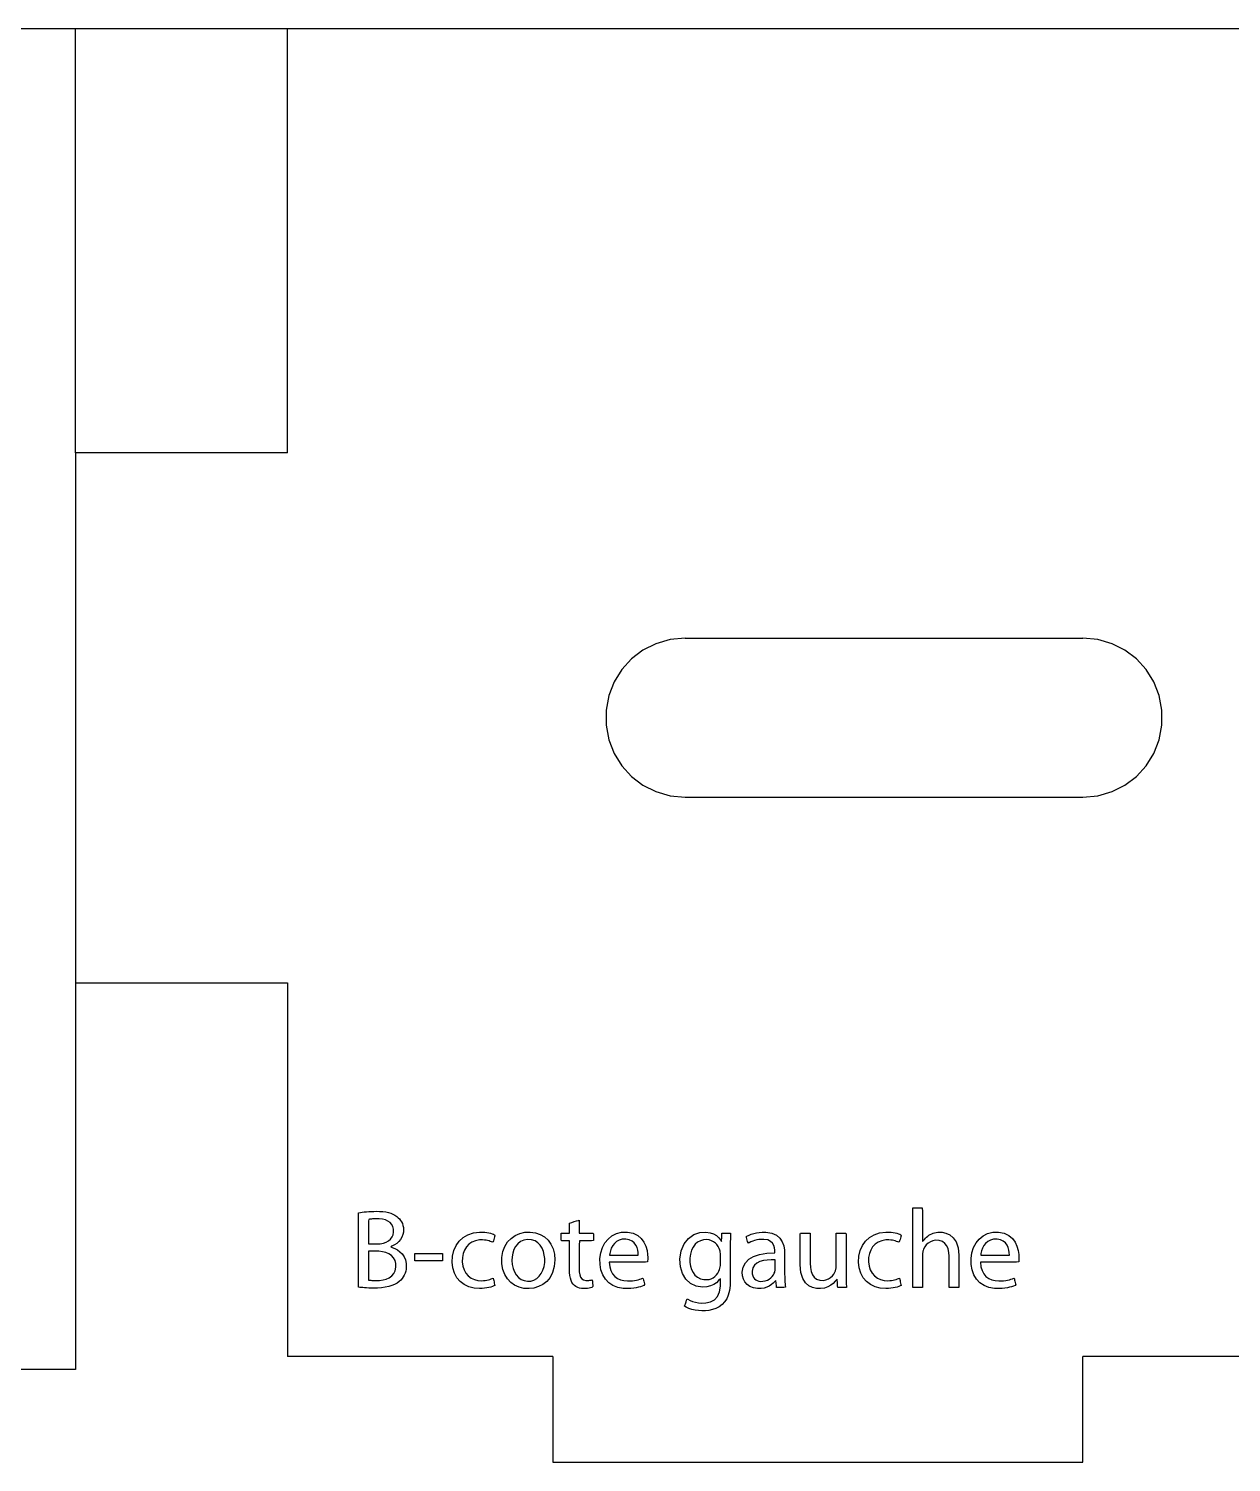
# Model space of a CAD drawing. Header units: metres. Extents: x -26 to 521, y 602 to 1019.
# Drawn here: x 160.2 to 205.6, y 601.6 to 655.7 of the extents above; entities that cross this region are included whole.
import ezdxf

# ---------------------------------------------------------------- set-up
doc = ezdxf.new("R2010")
doc.units = ezdxf.units.M

msp = doc.modelspace()

# ---------------------------------------------------------------- linework, layer by layer
at = {"layer": 'COMPONENT1'}
for p, q in [((161.981, 655.651), (121.981, 655.651)), ((161.981, 639.651), (161.981, 655.651)), ((169.981, 655.651), (161.981, 655.651)), ((169.981, 639.651), (169.981, 655.651)), ((209.981, 655.651), (169.981, 655.651)), ((169.981, 639.651), (161.981, 639.651)), ((161.981, 639.651), (161.981, 619.651)), ((183.877, 632.441), (183.389, 632.194)), ((184.411, 632.597), (183.877, 632.441)), ((184.981, 632.651), (184.411, 632.597)), ((184.981, 632.651), (199.981, 632.651)), ((200.551, 632.597), (199.981, 632.651)), ((201.085, 632.441), (200.551, 632.597)), ((201.573, 632.194), (201.085, 632.441)), ((183.389, 632.194), (182.958, 631.866)), ((202.005, 631.866), (201.573, 632.194)), ((182.592, 631.466), (182.303, 631.005)), ((182.958, 631.866), (182.592, 631.466)), ((202.37, 631.466), (202.005, 631.866)), ((202.659, 631.005), (202.37, 631.466)), ((182.303, 631.005), (182.101, 630.493)), ((202.861, 630.493), (202.659, 631.005)), ((182.101, 630.493), (181.995, 629.94)), ((202.967, 629.94), (202.861, 630.493)), ((181.995, 629.94), (181.995, 629.362)), ((202.967, 629.362), (202.967, 629.94)), ((181.995, 629.362), (182.101, 628.809)), ((202.861, 628.809), (202.967, 629.362)), ((182.101, 628.809), (182.303, 628.297)), ((202.659, 628.297), (202.861, 628.809)), ((182.303, 628.297), (182.592, 627.836)), ((202.37, 627.836), (202.659, 628.297)), ((182.592, 627.836), (182.958, 627.436)), ((202.005, 627.436), (202.37, 627.836)), ((182.958, 627.436), (183.389, 627.108)), ((183.389, 627.108), (183.877, 626.861)), ((201.085, 626.861), (201.573, 627.108)), ((201.573, 627.108), (202.005, 627.436)), ((183.877, 626.861), (184.411, 626.705)), ((184.411, 626.705), (184.981, 626.651)), ((184.981, 626.651), (199.981, 626.651)), ((199.981, 626.651), (200.551, 626.705)), ((200.551, 626.705), (201.085, 626.861)), ((161.981, 619.651), (169.981, 619.651)), ((161.981, 619.651), (161.981, 605.051)), ((169.981, 619.651), (169.981, 605.55)), ((179.981, 605.55), (169.981, 605.55)), ((179.981, 605.55), (179.981, 601.551)), ((209.981, 605.55), (199.981, 605.55)), ((199.981, 601.551), (199.981, 605.55)), ((161.981, 605.051), (121.981, 605.051)), ((179.981, 601.551), (199.981, 601.551))]:
    msp.add_line(p, q, dxfattribs=at)
at = {"layer": 'COMPONENT5'}
for p, q in [((172.661, 610.96), (172.725, 610.974)), ((172.661, 610.843), (172.661, 610.96)), ((172.661, 610.532), (172.661, 610.843)), ((172.725, 610.974), (172.797, 610.986)), ((172.797, 610.986), (172.875, 610.997)), ((172.875, 610.997), (172.959, 611.006)), ((172.959, 611.006), (173.047, 611.013)), ((173.047, 611.013), (173.138, 611.019)), ((173.138, 611.019), (173.231, 611.022)), ((173.231, 611.022), (173.325, 611.024)), ((173.325, 611.024), (173.452, 611.021)), ((173.452, 611.021), (173.572, 611.013)), ((173.572, 611.013), (173.682, 610.999)), ((173.682, 610.999), (173.782, 610.978)), ((173.782, 610.978), (173.873, 610.95)), ((173.873, 610.95), (173.956, 610.916)), ((173.956, 610.916), (174.031, 610.875)), ((174.031, 610.875), (174.1, 610.827)), ((174.1, 610.827), (174.155, 610.782)), ((193.565, 611.155), (193.646, 611.155)), ((193.565, 610.972), (193.565, 611.155)), ((193.565, 610.506), (193.565, 610.972)), ((193.646, 611.155), (193.724, 611.155)), ((193.724, 611.155), (193.807, 611.155)), ((193.807, 611.155), (193.88, 611.155)), ((193.88, 611.155), (193.927, 611.155)), ((193.927, 611.155), (193.938, 611.022)), ((193.938, 611.022), (193.938, 610.794)), ((193.938, 610.794), (193.938, 610.514)), ((172.661, 610.092), (172.661, 610.532)), ((173.048, 610.719), (173.03, 610.662)), ((173.03, 610.662), (173.03, 610.551)), ((173.03, 610.551), (173.03, 610.403)), ((173.03, 610.403), (173.03, 610.237)), ((173.074, 610.723), (173.048, 610.719)), ((173.105, 610.728), (173.074, 610.723)), ((173.14, 610.731), (173.105, 610.728)), ((173.18, 610.735), (173.14, 610.731)), ((173.224, 610.738), (173.18, 610.735)), ((173.275, 610.739), (173.224, 610.738)), ((173.331, 610.74), (173.275, 610.739)), ((173.435, 610.738), (173.331, 610.74)), ((173.558, 610.725), (173.435, 610.738)), ((173.669, 610.698), (173.558, 610.725)), ((173.764, 610.657), (173.669, 610.698)), ((173.844, 610.602), (173.764, 610.657)), ((173.906, 610.532), (173.844, 610.602)), ((173.95, 610.446), (173.906, 610.532)), ((173.973, 610.344), (173.95, 610.446)), ((173.976, 610.235), (173.973, 610.344)), ((174.155, 610.782), (174.203, 610.734)), ((174.203, 610.734), (174.245, 610.681)), ((174.245, 610.681), (174.281, 610.623)), ((174.281, 610.623), (174.31, 610.559)), ((174.31, 610.559), (174.332, 610.491)), ((174.332, 610.491), (174.347, 610.417)), ((174.347, 610.417), (174.354, 610.338)), ((174.354, 610.338), (174.35, 610.241)), ((180.618, 610.199), (180.62, 610.281)), ((180.62, 610.579), (180.708, 610.606)), ((180.62, 610.544), (180.62, 610.579)), ((180.62, 610.467), (180.62, 610.544)), ((180.62, 610.372), (180.62, 610.467)), ((180.62, 610.281), (180.62, 610.372)), ((180.708, 610.606), (180.796, 610.633)), ((180.796, 610.633), (180.886, 610.66)), ((180.886, 610.66), (180.956, 610.681)), ((180.956, 610.681), (180.984, 610.69)), ((180.984, 610.69), (180.984, 610.652)), ((180.984, 610.652), (180.984, 610.558)), ((180.984, 610.558), (180.984, 610.437)), ((180.984, 610.437), (180.984, 610.317)), ((180.984, 610.317), (180.984, 610.229)), ((193.565, 609.878), (193.565, 610.506)), ((193.938, 610.514), (193.938, 610.234)), ((172.661, 609.586), (172.661, 610.092)), ((173.03, 610.237), (173.03, 610.073)), ((173.03, 610.073), (173.03, 609.93)), ((173.03, 609.93), (173.03, 609.83)), ((173.03, 609.83), (173.03, 609.792)), ((173.03, 609.792), (173.08, 609.792)), ((173.08, 609.792), (173.131, 609.792)), ((173.131, 609.792), (173.191, 609.792)), ((173.191, 609.792), (173.251, 609.792)), ((173.251, 609.792), (173.305, 609.792)), ((173.305, 609.792), (173.344, 609.792)), ((173.344, 609.792), (173.472, 609.798)), ((173.472, 609.798), (173.594, 609.821)), ((173.594, 609.821), (173.701, 609.859)), ((173.701, 609.859), (173.791, 609.912)), ((173.791, 609.912), (173.865, 609.978)), ((173.865, 609.978), (173.92, 610.054)), ((174.015, 609.753), (173.915, 609.704)), ((173.92, 610.054), (173.958, 610.141)), ((173.958, 610.141), (173.976, 610.235)), ((174.104, 609.814), (174.015, 609.753)), ((174.181, 609.884), (174.104, 609.814)), ((174.245, 609.963), (174.181, 609.884)), ((174.295, 610.05), (174.245, 609.963)), ((174.33, 610.143), (174.295, 610.05)), ((174.35, 610.241), (174.33, 610.143)), ((176.254, 609.542), (176.339, 609.731)), ((176.339, 609.731), (176.457, 609.895)), ((176.457, 609.895), (176.606, 610.031)), ((176.606, 610.031), (176.784, 610.136)), ((176.817, 609.78), (176.724, 609.679)), ((176.784, 610.136), (176.989, 610.207)), ((176.932, 609.86), (176.817, 609.78)), ((177.068, 609.915), (176.932, 609.86)), ((176.989, 610.207), (177.219, 610.239)), ((177.224, 609.942), (177.068, 609.915)), ((177.219, 610.239), (177.348, 610.24)), ((177.336, 609.944), (177.224, 609.942)), ((177.405, 609.939), (177.336, 609.944)), ((177.348, 610.24), (177.427, 610.234)), ((177.468, 609.931), (177.405, 609.939)), ((177.427, 610.234), (177.501, 610.225)), ((177.526, 609.92), (177.468, 609.931)), ((177.501, 610.225), (177.571, 610.212)), ((177.579, 609.906), (177.526, 609.92)), ((177.571, 610.212), (177.636, 610.196)), ((177.626, 609.89), (177.579, 609.906)), ((177.669, 609.874), (177.626, 609.89)), ((177.636, 610.196), (177.695, 610.179)), ((177.707, 609.856), (177.669, 609.874)), ((177.695, 610.179), (177.748, 610.159)), ((177.731, 609.873), (177.707, 609.856)), ((177.743, 609.912), (177.731, 609.873)), ((177.757, 609.961), (177.743, 609.912)), ((177.748, 610.159), (177.792, 610.139)), ((177.773, 610.013), (177.757, 609.961)), ((177.788, 610.062), (177.773, 610.013)), ((177.8, 610.102), (177.788, 610.062)), ((177.792, 610.139), (177.8, 610.102)), ((178.178, 609.697), (178.281, 609.865)), ((178.281, 609.865), (178.412, 610.003)), ((178.412, 610.003), (178.565, 610.112)), ((178.565, 610.112), (178.739, 610.188)), ((178.666, 609.799), (178.584, 609.697)), ((178.767, 609.88), (178.666, 609.799)), ((178.739, 610.188), (178.928, 610.231)), ((178.889, 609.935), (178.767, 609.88)), ((179.031, 609.961), (178.889, 609.935)), ((178.928, 610.231), (179.131, 610.24)), ((179.184, 609.951), (179.031, 609.961)), ((179.131, 610.24), (179.332, 610.212)), ((179.315, 609.908), (179.184, 609.951)), ((179.425, 609.836), (179.315, 609.908)), ((179.332, 610.212), (179.513, 610.15)), ((179.514, 609.741), (179.425, 609.836)), ((179.513, 610.15), (179.672, 610.056)), ((179.583, 609.629), (179.514, 609.741)), ((179.672, 610.056), (179.808, 609.933)), ((179.808, 609.933), (179.917, 609.782)), ((179.917, 609.782), (179.997, 609.606)), ((180.303, 610.196), (180.363, 610.199)), ((180.303, 610.161), (180.303, 610.196)), ((180.303, 610.099), (180.303, 610.161)), ((180.303, 610.028), (180.303, 610.099)), ((180.303, 609.963), (180.303, 610.028)), ((180.308, 609.915), (180.303, 609.963)), ((180.352, 609.915), (180.308, 609.915)), ((180.423, 609.915), (180.352, 609.915)), ((180.363, 610.199), (180.437, 610.199)), ((180.504, 609.915), (180.423, 609.915)), ((180.437, 610.199), (180.517, 610.199)), ((180.574, 609.915), (180.504, 609.915)), ((180.517, 610.199), (180.584, 610.199)), ((180.615, 609.915), (180.574, 609.915)), ((180.584, 610.199), (180.618, 610.199)), ((180.62, 609.884), (180.615, 609.915)), ((180.62, 609.715), (180.62, 609.884)), ((180.62, 609.457), (180.62, 609.715)), ((180.984, 610.229), (180.984, 610.199)), ((180.984, 610.199), (181.034, 610.199)), ((180.996, 609.915), (180.984, 609.743)), ((180.984, 609.743), (180.984, 609.495)), ((181.073, 609.915), (180.996, 609.915)), ((181.034, 610.199), (181.141, 610.199)), ((181.195, 609.915), (181.073, 609.915)), ((181.141, 610.199), (181.274, 610.199)), ((181.329, 609.915), (181.195, 609.915)), ((181.274, 610.199), (181.402, 610.199)), ((181.445, 609.915), (181.329, 609.915)), ((181.402, 610.199), (181.492, 610.199)), ((181.517, 609.925), (181.445, 609.915)), ((181.492, 610.199), (181.517, 610.167)), ((181.517, 610.167), (181.517, 610.107)), ((181.517, 610.107), (181.517, 610.036)), ((181.517, 610.036), (181.517, 609.97)), ((181.517, 609.97), (181.517, 609.925)), ((181.859, 609.653), (181.95, 609.828)), ((181.95, 609.828), (182.069, 609.977)), ((182.069, 609.977), (182.215, 610.097)), ((182.245, 609.727), (182.194, 609.633)), ((182.215, 610.097), (182.386, 610.183)), ((182.311, 609.812), (182.245, 609.727)), ((182.393, 609.883), (182.311, 609.812)), ((182.386, 610.183), (182.581, 610.231)), ((182.491, 609.937), (182.393, 609.883)), ((182.607, 609.968), (182.491, 609.937)), ((182.581, 610.231), (182.804, 610.238)), ((182.743, 609.973), (182.607, 609.968)), ((182.871, 609.948), (182.743, 609.973)), ((182.804, 610.238), (183.016, 610.197)), ((182.976, 609.899), (182.871, 609.948)), ((183.058, 609.83), (182.976, 609.899)), ((183.016, 610.197), (183.188, 610.115)), ((183.12, 609.747), (183.058, 609.83)), ((183.164, 609.654), (183.12, 609.747)), ((183.188, 610.115), (183.322, 610)), ((183.322, 610), (183.424, 609.862)), ((183.424, 609.862), (183.496, 609.709)), ((183.496, 609.709), (183.541, 609.55)), ((184.832, 609.537), (184.945, 609.799)), ((184.945, 609.799), (185.109, 610.002)), ((185.109, 610.002), (185.311, 610.145)), ((185.359, 609.778), (185.281, 609.676)), ((185.311, 610.145), (185.539, 610.224)), ((185.451, 609.858), (185.359, 609.778)), ((185.557, 609.915), (185.451, 609.858)), ((185.539, 610.224), (185.76, 610.24)), ((185.676, 609.947), (185.557, 609.915)), ((185.796, 609.953), (185.676, 609.947)), ((185.76, 610.24), (185.919, 610.217)), ((185.89, 609.941), (185.796, 609.953)), ((185.975, 609.915), (185.89, 609.941)), ((185.919, 610.217), (186.052, 610.17)), ((186.052, 609.876), (185.975, 609.915)), ((186.052, 610.17), (186.162, 610.104)), ((186.119, 609.826), (186.052, 609.876)), ((186.176, 609.766), (186.119, 609.826)), ((186.162, 610.104), (186.249, 610.026)), ((186.224, 609.698), (186.176, 609.766)), ((186.249, 610.026), (186.316, 609.941)), ((186.316, 609.941), (186.347, 609.89)), ((186.347, 609.89), (186.357, 609.942)), ((186.357, 609.942), (186.36, 610.012)), ((186.36, 610.012), (186.363, 610.09)), ((186.363, 610.09), (186.366, 610.157)), ((186.366, 610.157), (186.368, 610.196)), ((186.368, 610.196), (186.431, 610.199)), ((186.431, 610.199), (186.508, 610.199)), ((186.508, 610.199), (186.591, 610.199)), ((186.591, 610.199), (186.66, 610.199)), ((186.66, 610.199), (186.696, 610.199)), ((186.683, 609.878), (186.681, 609.772)), ((186.681, 609.772), (186.681, 609.655)), ((186.685, 609.974), (186.683, 609.878)), ((186.689, 610.061), (186.685, 609.974)), ((186.693, 610.141), (186.689, 610.061)), ((186.696, 610.199), (186.693, 610.141)), ((187.28, 610.059), (187.31, 610.082)), ((187.289, 610.032), (187.28, 610.059)), ((187.304, 609.989), (187.289, 610.032)), ((187.321, 609.938), (187.304, 609.989)), ((187.31, 610.082), (187.389, 610.122)), ((187.338, 609.887), (187.321, 609.938)), ((187.353, 609.845), (187.338, 609.887)), ((187.362, 609.818), (187.353, 609.845)), ((187.39, 609.831), (187.362, 609.818)), ((187.389, 610.122), (187.476, 610.158)), ((187.456, 609.867), (187.39, 609.831)), ((187.527, 609.898), (187.456, 609.867)), ((187.476, 610.158), (187.57, 610.188)), ((187.602, 609.923), (187.527, 609.898)), ((187.57, 610.188), (187.669, 610.212)), ((187.68, 609.943), (187.602, 609.923)), ((187.669, 610.212), (187.772, 610.229)), ((187.761, 609.957), (187.68, 609.943)), ((187.842, 609.964), (187.761, 609.957)), ((187.772, 610.229), (187.879, 610.239)), ((187.949, 609.965), (187.842, 609.964)), ((187.879, 610.239), (188.029, 610.239)), ((188.093, 609.941), (187.949, 609.965)), ((188.029, 610.239), (188.25, 610.202)), ((188.199, 609.889), (188.093, 609.941)), ((188.274, 609.818), (188.199, 609.889)), ((188.25, 610.202), (188.422, 610.124)), ((188.323, 609.734), (188.274, 609.818)), ((188.351, 609.646), (188.323, 609.734)), ((188.422, 610.124), (188.55, 610.013)), ((188.55, 610.013), (188.641, 609.876)), ((188.641, 609.876), (188.698, 609.721)), ((188.698, 609.721), (188.727, 609.554)), ((189.324, 610.165), (189.326, 610.199)), ((189.324, 610.012), (189.324, 610.165)), ((189.324, 609.777), (189.324, 610.012)), ((189.324, 609.511), (189.324, 609.777)), ((189.326, 610.199), (189.362, 610.199)), ((189.362, 610.199), (189.428, 610.199)), ((189.428, 610.199), (189.51, 610.199)), ((189.51, 610.199), (189.591, 610.199)), ((189.591, 610.199), (189.657, 610.199)), ((189.657, 610.199), (189.693, 610.199)), ((189.693, 610.199), (189.696, 610.167)), ((189.696, 610.167), (189.696, 610.022)), ((189.696, 610.022), (189.696, 609.801)), ((189.696, 609.801), (189.696, 609.549)), ((190.677, 610.164), (190.68, 610.199)), ((190.677, 610.003), (190.677, 610.164)), ((190.677, 609.758), (190.677, 610.003)), ((190.677, 609.479), (190.677, 609.758)), ((190.68, 610.199), (190.716, 610.199)), ((190.716, 610.199), (190.782, 610.199)), ((190.782, 610.199), (190.864, 610.199)), ((190.864, 610.199), (190.945, 610.199)), ((190.945, 610.199), (191.011, 610.199)), ((191.011, 610.199), (191.047, 610.199)), ((191.047, 610.199), (191.05, 610.157)), ((191.05, 610.157), (191.05, 609.967)), ((191.05, 609.967), (191.05, 609.676)), ((191.582, 609.542), (191.667, 609.731)), ((191.667, 609.731), (191.786, 609.895)), ((191.786, 609.895), (191.935, 610.031)), ((191.935, 610.031), (192.113, 610.136)), ((192.146, 609.78), (192.053, 609.679)), ((192.113, 610.136), (192.318, 610.207)), ((192.261, 609.86), (192.146, 609.78)), ((192.397, 609.915), (192.261, 609.86)), ((192.318, 610.207), (192.548, 610.239)), ((192.553, 609.942), (192.397, 609.915)), ((192.548, 610.239), (192.677, 610.24)), ((192.665, 609.944), (192.553, 609.942)), ((192.734, 609.939), (192.665, 609.944)), ((192.677, 610.24), (192.755, 610.234)), ((192.797, 609.931), (192.734, 609.939)), ((192.755, 610.234), (192.83, 610.225)), ((192.855, 609.92), (192.797, 609.931)), ((192.83, 610.225), (192.9, 610.212)), ((192.908, 609.906), (192.855, 609.92)), ((192.9, 610.212), (192.965, 610.196)), ((192.955, 609.89), (192.908, 609.906)), ((192.998, 609.874), (192.955, 609.89)), ((192.965, 610.196), (193.024, 610.179)), ((193.035, 609.856), (192.998, 609.874)), ((193.024, 610.179), (193.076, 610.159)), ((193.06, 609.873), (193.035, 609.856)), ((193.072, 609.912), (193.06, 609.873)), ((193.086, 609.961), (193.072, 609.912)), ((193.076, 610.159), (193.121, 610.139)), ((193.102, 610.013), (193.086, 609.961)), ((193.116, 610.062), (193.102, 610.013)), ((193.128, 610.102), (193.116, 610.062)), ((193.121, 610.139), (193.128, 610.102)), ((193.565, 609.208), (193.565, 609.878)), ((193.938, 610.234), (193.938, 610.006)), ((193.938, 610.006), (193.938, 609.882)), ((193.938, 609.882), (193.975, 609.92)), ((193.975, 609.92), (194.008, 609.965)), ((194.008, 609.965), (194.046, 610.008)), ((194.078, 609.756), (194.019, 609.679)), ((194.046, 610.008), (194.087, 610.049)), ((194.149, 609.823), (194.078, 609.756)), ((194.087, 610.049), (194.131, 610.086)), ((194.131, 610.086), (194.179, 610.12)), ((194.232, 609.876), (194.149, 609.823)), ((194.179, 610.12), (194.229, 610.149)), ((194.229, 610.149), (194.281, 610.175)), ((194.325, 609.913), (194.232, 609.876)), ((194.281, 610.175), (194.335, 610.196)), ((194.426, 609.931), (194.325, 609.913)), ((194.335, 610.196), (194.392, 610.214)), ((194.392, 610.214), (194.451, 610.228)), ((194.561, 609.924), (194.426, 609.931)), ((194.451, 610.228), (194.511, 610.237)), ((194.511, 610.237), (194.573, 610.241)), ((194.684, 609.884), (194.561, 609.924)), ((194.573, 610.241), (194.68, 610.236)), ((194.68, 610.236), (194.821, 610.204)), ((194.781, 609.814), (194.684, 609.884)), ((194.852, 609.719), (194.781, 609.814)), ((194.821, 610.204), (194.964, 610.136)), ((194.9, 609.604), (194.852, 609.719)), ((194.964, 610.136), (195.096, 610.027)), ((195.096, 610.027), (195.206, 609.867)), ((195.206, 609.867), (195.281, 609.651)), ((195.862, 609.653), (195.953, 609.828)), ((195.953, 609.828), (196.073, 609.977)), ((196.073, 609.977), (196.219, 610.097)), ((196.249, 609.727), (196.198, 609.633)), ((196.219, 610.097), (196.39, 610.183)), ((196.315, 609.812), (196.249, 609.727)), ((196.397, 609.883), (196.315, 609.812)), ((196.39, 610.183), (196.585, 610.231)), ((196.495, 609.937), (196.397, 609.883)), ((196.61, 609.968), (196.495, 609.937)), ((196.585, 610.231), (196.807, 610.238)), ((196.746, 609.973), (196.61, 609.968)), ((196.875, 609.948), (196.746, 609.973)), ((196.807, 610.238), (197.02, 610.197)), ((196.979, 609.899), (196.875, 609.948)), ((197.061, 609.83), (196.979, 609.899)), ((197.02, 610.197), (197.191, 610.115)), ((197.123, 609.747), (197.061, 609.83)), ((197.167, 609.654), (197.123, 609.747)), ((197.191, 610.115), (197.326, 610)), ((197.326, 610), (197.427, 609.862)), ((197.427, 609.862), (197.499, 609.709)), ((197.499, 609.709), (197.545, 609.55)), ((172.661, 609.076), (172.661, 609.586)), ((173.038, 609.517), (173.03, 609.454)), ((173.03, 609.454), (173.03, 609.325)), ((173.03, 609.325), (173.03, 609.15)), ((173.067, 609.517), (173.038, 609.517)), ((173.112, 609.517), (173.067, 609.517)), ((173.165, 609.517), (173.112, 609.517)), ((173.22, 609.517), (173.165, 609.517)), ((173.271, 609.517), (173.22, 609.517)), ((173.332, 609.517), (173.271, 609.517)), ((173.421, 609.515), (173.332, 609.517)), ((173.56, 609.498), (173.421, 609.515)), ((173.688, 609.466), (173.56, 609.498)), ((173.802, 609.418), (173.688, 609.466)), ((173.9, 609.352), (173.802, 609.418)), ((173.915, 609.704), (173.872, 609.687)), ((173.872, 609.687), (173.922, 609.66)), ((173.978, 609.269), (173.9, 609.352)), ((173.922, 609.66), (174.024, 609.622)), ((174.034, 609.168), (173.978, 609.269)), ((174.024, 609.622), (174.125, 609.568)), ((174.065, 609.049), (174.034, 609.168)), ((174.125, 609.568), (174.219, 609.499)), ((174.219, 609.499), (174.304, 609.413)), ((174.304, 609.413), (174.374, 609.311)), ((174.374, 609.311), (174.425, 609.191)), ((174.425, 609.191), (174.455, 609.054)), ((174.782, 609.158), (174.782, 609.429)), ((174.782, 609.429), (175.828, 609.429)), ((175.828, 609.429), (175.828, 609.158)), ((176.193, 609.104), (176.204, 609.331)), ((176.204, 609.331), (176.254, 609.542)), ((176.574, 609.279), (176.57, 609.119)), ((176.602, 609.425), (176.574, 609.279)), ((176.652, 609.56), (176.602, 609.425)), ((176.724, 609.679), (176.652, 609.56)), ((178.068, 609.279), (178.106, 609.501)), ((178.068, 609.043), (178.068, 609.279)), ((178.106, 609.501), (178.178, 609.697)), ((178.452, 609.311), (178.444, 609.171)), ((178.444, 609.171), (178.455, 609.013)), ((178.478, 609.448), (178.452, 609.311)), ((178.522, 609.579), (178.478, 609.448)), ((178.584, 609.697), (178.522, 609.579)), ((179.633, 609.504), (179.583, 609.629)), ((179.666, 609.374), (179.633, 609.504)), ((179.682, 609.243), (179.666, 609.374)), ((179.681, 609.097), (179.682, 609.243)), ((179.997, 609.606), (180.047, 609.409)), ((180.064, 609.192), (180.042, 608.935)), ((180.047, 609.409), (180.064, 609.192)), ((180.62, 609.175), (180.62, 609.457)), ((180.62, 608.937), (180.62, 609.175)), ((180.984, 609.495), (180.984, 609.216)), ((180.984, 609.216), (180.984, 608.972)), ((181.766, 609.241), (181.797, 609.456)), ((181.768, 609.017), (181.766, 609.241)), ((181.797, 609.456), (181.859, 609.653)), ((182.132, 609.437), (182.128, 609.374)), ((182.128, 609.374), (182.197, 609.374)), ((182.157, 609.535), (182.132, 609.437)), ((182.194, 609.633), (182.157, 609.535)), ((182.197, 609.374), (182.331, 609.374)), ((182.331, 609.374), (182.505, 609.374)), ((182.505, 609.374), (182.699, 609.374)), ((182.699, 609.374), (182.889, 609.374)), ((182.889, 609.374), (183.052, 609.374)), ((183.052, 609.374), (183.167, 609.374)), ((183.192, 609.558), (183.164, 609.654)), ((183.167, 609.374), (183.21, 609.374)), ((183.207, 609.463), (183.192, 609.558)), ((183.21, 609.374), (183.207, 609.463)), ((183.541, 609.55), (183.565, 609.394)), ((183.568, 609.199), (183.564, 609.158)), ((183.565, 609.394), (183.57, 609.274)), ((183.569, 609.248), (183.568, 609.199)), ((183.57, 609.274), (183.569, 609.248)), ((184.782, 609.219), (184.832, 609.537)), ((184.802, 608.928), (184.782, 609.219)), ((185.18, 609.412), (185.16, 609.253)), ((185.16, 609.253), (185.161, 609.096)), ((185.221, 609.554), (185.18, 609.412)), ((185.281, 609.676), (185.221, 609.554)), ((186.263, 609.624), (186.224, 609.698)), ((186.288, 609.553), (186.263, 609.624)), ((186.298, 609.517), (186.288, 609.553)), ((186.305, 609.478), (186.298, 609.517)), ((186.308, 609.436), (186.305, 609.478)), ((186.309, 609.391), (186.308, 609.436)), ((186.309, 609.335), (186.309, 609.391)), ((186.309, 609.278), (186.309, 609.335)), ((186.309, 609.212), (186.309, 609.278)), ((186.309, 609.145), (186.309, 609.212)), ((186.681, 609.655), (186.681, 609.568)), ((186.681, 609.568), (186.681, 609.353)), ((186.681, 609.353), (186.681, 609.064)), ((187.251, 609.076), (187.383, 609.211)), ((187.383, 609.211), (187.562, 609.318)), ((187.562, 609.318), (187.786, 609.394)), ((187.786, 609.394), (188.055, 609.44)), ((188.075, 609.184), (187.932, 609.161)), ((188.055, 609.44), (188.366, 609.454)), ((188.224, 609.195), (188.075, 609.184)), ((188.375, 609.196), (188.224, 609.195)), ((188.364, 609.561), (188.351, 609.646)), ((188.366, 609.487), (188.364, 609.561)), ((188.366, 609.454), (188.366, 609.487)), ((188.375, 609.143), (188.375, 609.196)), ((188.727, 609.554), (188.734, 609.407)), ((188.734, 609.407), (188.734, 609.355)), ((188.734, 609.355), (188.734, 609.242)), ((188.734, 609.242), (188.734, 609.093)), ((189.324, 609.26), (189.324, 609.511)), ((189.324, 609.074), (189.324, 609.26)), ((189.696, 609.549), (189.696, 609.313)), ((189.696, 609.313), (189.696, 609.138)), ((190.677, 609.217), (190.677, 609.479)), ((190.677, 609.022), (190.677, 609.217)), ((191.05, 609.676), (191.05, 609.345)), ((191.05, 609.345), (191.05, 609.035)), ((191.521, 609.104), (191.533, 609.331)), ((191.533, 609.331), (191.582, 609.542)), ((191.903, 609.279), (191.898, 609.119)), ((191.93, 609.425), (191.903, 609.279)), ((191.98, 609.56), (191.93, 609.425)), ((192.053, 609.679), (191.98, 609.56)), ((193.565, 608.621), (193.565, 609.208)), ((193.939, 609.444), (193.938, 609.416)), ((193.938, 609.416), (193.938, 609.387)), ((193.938, 609.387), (193.938, 609.312)), ((193.938, 609.312), (193.938, 609.12)), ((193.941, 609.471), (193.939, 609.444)), ((193.945, 609.497), (193.941, 609.471)), ((193.95, 609.523), (193.945, 609.497)), ((193.957, 609.548), (193.95, 609.523)), ((193.975, 609.594), (193.957, 609.548)), ((194.019, 609.679), (193.975, 609.594)), ((194.927, 609.471), (194.9, 609.604)), ((194.936, 609.327), (194.927, 609.471)), ((194.936, 609.256), (194.936, 609.327)), ((194.936, 609.073), (194.936, 609.256)), ((195.281, 609.651), (195.309, 609.369)), ((195.309, 609.369), (195.309, 609.295)), ((195.309, 609.295), (195.309, 609.106)), ((195.77, 609.241), (195.8, 609.456)), ((195.772, 609.017), (195.77, 609.241)), ((195.8, 609.456), (195.862, 609.653)), ((196.136, 609.437), (196.131, 609.374)), ((196.131, 609.374), (196.201, 609.374)), ((196.16, 609.535), (196.136, 609.437)), ((196.198, 609.633), (196.16, 609.535)), ((196.201, 609.374), (196.334, 609.374)), ((196.334, 609.374), (196.509, 609.374)), ((196.509, 609.374), (196.703, 609.374)), ((196.703, 609.374), (196.892, 609.374)), ((196.892, 609.374), (197.056, 609.374)), ((197.056, 609.374), (197.17, 609.374)), ((197.195, 609.558), (197.167, 609.654)), ((197.17, 609.374), (197.214, 609.374)), ((197.21, 609.463), (197.195, 609.558)), ((197.214, 609.374), (197.21, 609.463)), ((197.545, 609.55), (197.568, 609.394)), ((197.568, 609.394), (197.573, 609.274)), ((197.571, 609.199), (197.568, 609.158)), ((197.573, 609.248), (197.571, 609.199)), ((197.573, 609.274), (197.573, 609.248)), ((172.661, 608.627), (172.661, 609.076)), ((172.661, 608.3), (172.661, 608.627)), ((173.03, 609.15), (173.03, 608.954)), ((173.03, 608.954), (173.03, 608.76)), ((173.03, 608.76), (173.03, 608.593)), ((173.912, 608.584), (173.988, 608.671)), ((173.988, 608.671), (174.041, 608.779)), ((174.041, 608.779), (174.068, 608.909)), ((174.068, 608.909), (174.065, 609.049)), ((174.412, 608.683), (174.381, 608.612)), ((174.435, 608.76), (174.412, 608.683)), ((174.451, 608.841), (174.435, 608.76)), ((174.459, 608.928), (174.451, 608.841)), ((174.455, 609.054), (174.459, 608.928)), ((175.828, 609.158), (174.782, 609.158)), ((176.218, 608.886), (176.193, 609.104)), ((176.277, 608.689), (176.218, 608.886)), ((176.369, 608.517), (176.277, 608.689)), ((176.57, 609.119), (176.591, 608.957)), ((176.591, 608.957), (176.637, 608.814)), ((176.637, 608.814), (176.706, 608.69)), ((176.706, 608.69), (176.796, 608.586)), ((178.104, 608.83), (178.068, 609.043)), ((178.173, 608.641), (178.104, 608.83)), ((178.272, 608.477), (178.173, 608.641)), ((178.455, 609.013), (178.487, 608.867)), ((178.487, 608.867), (178.538, 608.736)), ((178.538, 608.736), (178.607, 608.622)), ((179.475, 608.571), (179.553, 608.677)), ((179.553, 608.677), (179.615, 608.801)), ((179.615, 608.801), (179.658, 608.941)), ((179.658, 608.941), (179.681, 609.097)), ((179.979, 608.715), (179.882, 608.53)), ((180.042, 608.935), (179.979, 608.715)), ((180.62, 608.806), (180.62, 608.937)), ((180.622, 608.714), (180.62, 608.806)), ((180.631, 608.604), (180.622, 608.714)), ((180.984, 608.972), (180.984, 608.827)), ((180.984, 608.827), (180.986, 608.738)), ((180.986, 608.738), (181.001, 608.63)), ((181.001, 608.63), (181.031, 608.543)), ((181.804, 608.809), (181.768, 609.017)), ((181.871, 608.623), (181.804, 608.809)), ((182.118, 609.107), (182.135, 608.934)), ((182.179, 609.107), (182.118, 609.107)), ((182.135, 608.934), (182.177, 608.788)), ((182.177, 608.788), (182.242, 608.666)), ((182.338, 609.107), (182.179, 609.107)), ((182.242, 608.666), (182.326, 608.568)), ((182.563, 609.107), (182.338, 609.107)), ((182.823, 609.107), (182.563, 609.107)), ((183.084, 609.107), (182.823, 609.107)), ((183.315, 609.107), (183.084, 609.107)), ((183.483, 609.107), (183.315, 609.107)), ((183.56, 609.122), (183.483, 609.107)), ((183.564, 609.158), (183.56, 609.122)), ((184.88, 608.678), (184.802, 608.928)), ((185.008, 608.468), (184.88, 608.678)), ((185.161, 609.096), (185.181, 608.956)), ((185.181, 608.956), (185.219, 608.827)), ((185.219, 608.827), (185.276, 608.712)), ((185.276, 608.712), (185.351, 608.613)), ((186.163, 608.62), (186.214, 608.687)), ((186.214, 608.687), (186.256, 608.763)), ((186.256, 608.763), (186.281, 608.83)), ((186.281, 608.83), (186.294, 608.879)), ((186.294, 608.879), (186.302, 608.928)), ((186.302, 608.928), (186.307, 608.978)), ((186.307, 608.978), (186.309, 609.023)), ((186.309, 609.086), (186.309, 609.145)), ((186.309, 609.023), (186.309, 609.086)), ((186.681, 609.064), (186.681, 608.77)), ((186.681, 608.77), (186.681, 608.543)), ((187.136, 608.722), (187.168, 608.913)), ((187.144, 608.587), (187.136, 608.722)), ((187.168, 608.913), (187.251, 609.076)), ((187.535, 608.889), (187.508, 608.763)), ((187.508, 608.763), (187.512, 608.667)), ((187.512, 608.667), (187.529, 608.592)), ((187.597, 608.989), (187.535, 608.889)), ((187.687, 609.066), (187.597, 608.989)), ((187.801, 609.123), (187.687, 609.066)), ((187.932, 609.161), (187.801, 609.123)), ((188.31, 608.622), (188.343, 608.684)), ((188.343, 608.684), (188.36, 608.729)), ((188.36, 608.729), (188.367, 608.759)), ((188.367, 608.759), (188.371, 608.789)), ((188.371, 608.789), (188.374, 608.817)), ((188.374, 608.817), (188.375, 608.861)), ((188.375, 609.088), (188.375, 609.143)), ((188.375, 609.025), (188.375, 609.088)), ((188.375, 608.961), (188.375, 609.025)), ((188.375, 608.904), (188.375, 608.961)), ((188.375, 608.861), (188.375, 608.904)), ((188.734, 609.093), (188.734, 608.934)), ((188.734, 608.934), (188.734, 608.788)), ((188.734, 608.788), (188.734, 608.683)), ((188.734, 608.683), (188.734, 608.642)), ((188.734, 608.642), (188.735, 608.567)), ((189.324, 609.001), (189.324, 609.074)), ((189.348, 608.714), (189.324, 609.001)), ((189.415, 608.492), (189.348, 608.714)), ((189.696, 609.138), (189.696, 609.069)), ((189.696, 609.069), (189.705, 608.903)), ((189.705, 608.903), (189.731, 608.756)), ((189.731, 608.756), (189.779, 608.631)), ((189.779, 608.631), (189.848, 608.532)), ((190.535, 608.584), (190.591, 608.655)), ((190.591, 608.655), (190.633, 608.731)), ((190.633, 608.731), (190.65, 608.772)), ((190.65, 608.772), (190.658, 608.797)), ((190.658, 608.797), (190.665, 608.824)), ((190.665, 608.824), (190.67, 608.853)), ((190.67, 608.853), (190.674, 608.883)), ((190.674, 608.883), (190.677, 608.914)), ((190.677, 608.946), (190.677, 609.022)), ((190.677, 608.914), (190.677, 608.946)), ((191.05, 609.035), (191.05, 608.804)), ((191.05, 608.804), (191.05, 608.714)), ((191.05, 608.714), (191.05, 608.619)), ((191.547, 608.886), (191.521, 609.104)), ((191.606, 608.689), (191.547, 608.886)), ((191.697, 608.517), (191.606, 608.689)), ((191.898, 609.119), (191.92, 608.957)), ((191.92, 608.957), (191.966, 608.814)), ((191.966, 608.814), (192.035, 608.69)), ((192.035, 608.69), (192.124, 608.586)), ((193.938, 609.12), (193.938, 608.861)), ((193.938, 608.861), (193.938, 608.586)), ((194.936, 608.827), (194.936, 609.073)), ((194.936, 608.565), (194.936, 608.827)), ((195.309, 609.106), (195.309, 608.851)), ((195.309, 608.851), (195.309, 608.58)), ((195.807, 608.809), (195.772, 609.017)), ((195.875, 608.623), (195.807, 608.809)), ((196.122, 609.107), (196.139, 608.934)), ((196.182, 609.107), (196.122, 609.107)), ((196.139, 608.934), (196.181, 608.788)), ((196.181, 608.788), (196.246, 608.666)), ((196.341, 609.107), (196.182, 609.107)), ((196.246, 608.666), (196.33, 608.568)), ((196.567, 609.107), (196.341, 609.107)), ((196.827, 609.107), (196.567, 609.107)), ((197.088, 609.107), (196.827, 609.107)), ((197.319, 609.107), (197.088, 609.107)), ((197.487, 609.107), (197.319, 609.107)), ((197.563, 609.122), (197.487, 609.107)), ((197.568, 609.158), (197.563, 609.122)), ((172.661, 608.161), (172.661, 608.3)), ((172.705, 608.154), (172.661, 608.161)), ((172.76, 608.148), (172.705, 608.154)), ((172.82, 608.142), (172.76, 608.148)), ((172.887, 608.137), (172.82, 608.142)), ((172.96, 608.133), (172.887, 608.137)), ((173.039, 608.129), (172.96, 608.133)), ((173.03, 608.593), (173.03, 608.475)), ((173.03, 608.475), (173.03, 608.43)), ((173.03, 608.43), (173.059, 608.426)), ((173.124, 608.127), (173.039, 608.129)), ((173.059, 608.426), (173.09, 608.422)), ((173.09, 608.422), (173.124, 608.419)), ((173.124, 608.419), (173.16, 608.417)), ((173.214, 608.126), (173.124, 608.127)), ((173.16, 608.417), (173.198, 608.415)), ((173.198, 608.415), (173.239, 608.414)), ((173.366, 608.128), (173.214, 608.126)), ((173.239, 608.414), (173.283, 608.414)), ((173.283, 608.414), (173.329, 608.413)), ((173.329, 608.413), (173.449, 608.417)), ((173.522, 608.138), (173.366, 608.128)), ((173.449, 608.417), (173.581, 608.435)), ((173.664, 608.157), (173.522, 608.138)), ((173.581, 608.435), (173.705, 608.468)), ((173.794, 608.183), (173.664, 608.157)), ((173.705, 608.468), (173.817, 608.517)), ((173.912, 608.218), (173.794, 608.183)), ((173.817, 608.517), (173.912, 608.584)), ((174.017, 608.261), (173.912, 608.218)), ((174.111, 608.312), (174.017, 608.261)), ((174.192, 608.373), (174.111, 608.312)), ((174.251, 608.429), (174.192, 608.373)), ((174.3, 608.485), (174.251, 608.429)), ((174.344, 608.546), (174.3, 608.485)), ((174.381, 608.612), (174.344, 608.546)), ((176.49, 608.372), (176.369, 608.517)), ((176.64, 608.256), (176.49, 608.372)), ((176.815, 608.171), (176.64, 608.256)), ((176.796, 608.586), (176.903, 608.505)), ((177.014, 608.12), (176.815, 608.171)), ((176.903, 608.505), (177.026, 608.447)), ((177.222, 608.104), (177.014, 608.12)), ((177.026, 608.447), (177.162, 608.413)), ((177.162, 608.413), (177.295, 608.405)), ((177.32, 608.108), (177.222, 608.104)), ((177.295, 608.405), (177.369, 608.408)), ((177.413, 608.117), (177.32, 608.108)), ((177.369, 608.408), (177.437, 608.415)), ((177.498, 608.13), (177.413, 608.117)), ((177.437, 608.415), (177.499, 608.425)), ((177.576, 608.147), (177.498, 608.13)), ((177.499, 608.425), (177.556, 608.438)), ((177.556, 608.438), (177.608, 608.453)), ((177.646, 608.166), (177.576, 608.147)), ((177.608, 608.453), (177.656, 608.469)), ((177.707, 608.185), (177.646, 608.166)), ((177.656, 608.469), (177.7, 608.487)), ((177.7, 608.487), (177.736, 608.502)), ((177.758, 608.205), (177.707, 608.185)), ((177.736, 608.502), (177.747, 608.456)), ((177.747, 608.456), (177.757, 608.411)), ((177.757, 608.411), (177.769, 608.36)), ((177.8, 608.223), (177.758, 608.205)), ((177.769, 608.36), (177.78, 608.309)), ((177.78, 608.309), (177.79, 608.266)), ((177.79, 608.266), (177.8, 608.223)), ((178.398, 608.341), (178.272, 608.477)), ((178.546, 608.234), (178.398, 608.341)), ((178.714, 608.158), (178.546, 608.234)), ((178.607, 608.622), (178.692, 608.527)), ((178.692, 608.527), (178.791, 608.455)), ((178.898, 608.114), (178.714, 608.158)), ((178.791, 608.455), (178.904, 608.406)), ((179.089, 608.105), (178.898, 608.114)), ((178.904, 608.406), (179.029, 608.385)), ((179.029, 608.385), (179.156, 608.392)), ((179.268, 608.127), (179.089, 608.105)), ((179.156, 608.392), (179.274, 608.427)), ((179.443, 608.18), (179.268, 608.127)), ((179.274, 608.427), (179.381, 608.487)), ((179.381, 608.487), (179.475, 608.571)), ((179.608, 608.264), (179.443, 608.18)), ((179.756, 608.38), (179.608, 608.264)), ((179.882, 608.53), (179.756, 608.38)), ((180.648, 608.504), (180.631, 608.604)), ((180.674, 608.415), (180.648, 608.504)), ((180.71, 608.338), (180.674, 608.415)), ((180.755, 608.272), (180.71, 608.338)), ((180.804, 608.222), (180.755, 608.272)), ((180.86, 608.182), (180.804, 608.222)), ((180.925, 608.149), (180.86, 608.182)), ((180.997, 608.125), (180.925, 608.149)), ((181.075, 608.11), (180.997, 608.125)), ((181.031, 608.543), (181.078, 608.477)), ((181.161, 608.104), (181.075, 608.11)), ((181.078, 608.477), (181.145, 608.434)), ((181.145, 608.434), (181.233, 608.414)), ((181.232, 608.106), (181.161, 608.104)), ((181.298, 608.112), (181.232, 608.106)), ((181.233, 608.414), (181.298, 608.414)), ((181.298, 608.414), (181.342, 608.415)), ((181.358, 608.12), (181.298, 608.112)), ((181.342, 608.415), (181.38, 608.419)), ((181.411, 608.131), (181.358, 608.12)), ((181.38, 608.419), (181.414, 608.423)), ((181.458, 608.143), (181.411, 608.131)), ((181.414, 608.423), (181.445, 608.43)), ((181.445, 608.43), (181.474, 608.437)), ((181.494, 608.18), (181.458, 608.143)), ((181.474, 608.437), (181.483, 608.374)), ((181.483, 608.374), (181.487, 608.305)), ((181.487, 608.305), (181.491, 608.235)), ((181.491, 608.235), (181.494, 608.18)), ((181.97, 608.462), (181.871, 608.623)), ((182.098, 608.327), (181.97, 608.462)), ((182.253, 608.222), (182.098, 608.327)), ((182.436, 608.149), (182.253, 608.222)), ((182.326, 608.568), (182.428, 608.493)), ((182.428, 608.493), (182.543, 608.44)), ((182.644, 608.11), (182.436, 608.149)), ((182.543, 608.44), (182.67, 608.408)), ((182.823, 608.105), (182.644, 608.11)), ((182.67, 608.408), (182.805, 608.397)), ((182.805, 608.397), (182.905, 608.398)), ((182.935, 608.111), (182.823, 608.105)), ((182.905, 608.398), (182.991, 608.404)), ((183.038, 608.122), (182.935, 608.111)), ((182.991, 608.404), (183.07, 608.413)), ((183.132, 608.137), (183.038, 608.122)), ((183.07, 608.413), (183.142, 608.425)), ((183.218, 608.155), (183.132, 608.137)), ((183.142, 608.425), (183.208, 608.44)), ((183.208, 608.44), (183.268, 608.457)), ((183.294, 608.176), (183.218, 608.155)), ((183.268, 608.457), (183.324, 608.476)), ((183.362, 608.198), (183.294, 608.176)), ((183.324, 608.476), (183.376, 608.497)), ((183.421, 608.221), (183.362, 608.198)), ((183.376, 608.497), (183.396, 608.469)), ((183.396, 608.469), (183.406, 608.43)), ((183.406, 608.43), (183.418, 608.383)), ((183.418, 608.383), (183.43, 608.334)), ((183.45, 608.255), (183.421, 608.221)), ((183.43, 608.334), (183.442, 608.289)), ((183.442, 608.289), (183.45, 608.255)), ((185.182, 608.305), (185.008, 608.468)), ((185.394, 608.2), (185.182, 608.305)), ((185.351, 608.613), (185.444, 608.535)), ((185.638, 608.16), (185.394, 608.2)), ((185.444, 608.535), (185.554, 608.478)), ((185.554, 608.478), (185.682, 608.448)), ((185.798, 608.171), (185.638, 608.16)), ((185.682, 608.448), (185.799, 608.444)), ((185.936, 608.205), (185.798, 608.171)), ((185.799, 608.444), (185.882, 608.456)), ((185.882, 608.456), (185.961, 608.48)), ((186.056, 608.259), (185.936, 608.205)), ((185.961, 608.48), (186.035, 608.516)), ((186.035, 608.516), (186.103, 608.562)), ((186.159, 608.33), (186.056, 608.259)), ((186.103, 608.562), (186.163, 608.62)), ((186.243, 608.414), (186.159, 608.33)), ((186.313, 608.479), (186.243, 608.414)), ((186.274, 607.98), (186.311, 608.202)), ((186.311, 608.202), (186.313, 608.287)), ((186.313, 608.433), (186.313, 608.479)), ((186.313, 608.377), (186.313, 608.433)), ((186.313, 608.324), (186.313, 608.377)), ((186.313, 608.287), (186.313, 608.324)), ((186.673, 608.226), (186.647, 608.031)), ((186.681, 608.452), (186.673, 608.226)), ((186.681, 608.543), (186.681, 608.452)), ((187.178, 608.468), (187.144, 608.587)), ((187.236, 608.358), (187.178, 608.468)), ((187.319, 608.262), (187.236, 608.358)), ((187.426, 608.185), (187.319, 608.262)), ((187.557, 608.131), (187.426, 608.185)), ((187.529, 608.592), (187.558, 608.53)), ((187.712, 608.106), (187.557, 608.131)), ((187.558, 608.53), (187.597, 608.478)), ((187.597, 608.478), (187.645, 608.438)), ((187.645, 608.438), (187.701, 608.408)), ((187.701, 608.408), (187.762, 608.389)), ((187.847, 608.109), (187.712, 608.106)), ((187.762, 608.389), (187.827, 608.38)), ((187.827, 608.38), (187.912, 608.382)), ((187.958, 608.127), (187.847, 608.109)), ((187.912, 608.382), (188.001, 608.397)), ((188.061, 608.16), (187.958, 608.127)), ((188.001, 608.397), (188.082, 608.425)), ((188.154, 608.203), (188.061, 608.16)), ((188.082, 608.425), (188.153, 608.463)), ((188.153, 608.463), (188.215, 608.51)), ((188.235, 608.256), (188.154, 608.203)), ((188.215, 608.51), (188.267, 608.564)), ((188.306, 608.316), (188.235, 608.256)), ((188.267, 608.564), (188.31, 608.622)), ((188.366, 608.38), (188.306, 608.316)), ((188.4, 608.409), (188.366, 608.38)), ((188.403, 608.382), (188.4, 608.409)), ((188.408, 608.34), (188.403, 608.382)), ((188.414, 608.288), (188.408, 608.34)), ((188.42, 608.235), (188.414, 608.288)), ((188.425, 608.189), (188.42, 608.235)), ((188.431, 608.151), (188.425, 608.189)), ((188.458, 608.151), (188.431, 608.151)), ((188.51, 608.151), (188.458, 608.151)), ((188.577, 608.151), (188.51, 608.151)), ((188.646, 608.151), (188.577, 608.151)), ((188.708, 608.151), (188.646, 608.151)), ((188.763, 608.16), (188.708, 608.151)), ((188.735, 608.567), (188.736, 608.494)), ((188.736, 608.494), (188.739, 608.422)), ((188.739, 608.422), (188.743, 608.352)), ((188.743, 608.352), (188.748, 608.285)), ((188.748, 608.285), (188.755, 608.221)), ((188.755, 608.221), (188.763, 608.16)), ((189.517, 608.328), (189.415, 608.492)), ((189.643, 608.214), (189.517, 608.328)), ((189.784, 608.144), (189.643, 608.214)), ((189.932, 608.11), (189.784, 608.144)), ((189.848, 608.532), (189.94, 608.461)), ((190.084, 608.106), (189.932, 608.11)), ((189.94, 608.461), (190.059, 608.421)), ((190.059, 608.421), (190.19, 608.415)), ((190.231, 608.128), (190.084, 608.106)), ((190.19, 608.415), (190.293, 608.433)), ((190.36, 608.172), (190.231, 608.128)), ((190.293, 608.433), (190.386, 608.469)), ((190.47, 608.233), (190.36, 608.172)), ((190.386, 608.469), (190.467, 608.521)), ((190.467, 608.521), (190.535, 608.584)), ((190.562, 608.305), (190.47, 608.233)), ((190.636, 608.382), (190.562, 608.305)), ((190.717, 608.465), (190.636, 608.382)), ((190.72, 608.413), (190.717, 608.465)), ((190.725, 608.343), (190.72, 608.413)), ((190.729, 608.269), (190.725, 608.343)), ((190.733, 608.203), (190.729, 608.269)), ((190.739, 608.151), (190.733, 608.203)), ((190.771, 608.151), (190.739, 608.151)), ((190.83, 608.151), (190.771, 608.151)), ((190.902, 608.151), (190.83, 608.151)), ((190.974, 608.151), (190.902, 608.151)), ((191.032, 608.151), (190.974, 608.151)), ((191.064, 608.151), (191.032, 608.151)), ((191.05, 608.619), (191.051, 608.527)), ((191.051, 608.527), (191.053, 608.44)), ((191.053, 608.44), (191.055, 608.356)), ((191.055, 608.356), (191.059, 608.276)), ((191.059, 608.276), (191.063, 608.2)), ((191.063, 608.2), (191.064, 608.151)), ((191.819, 608.372), (191.697, 608.517)), ((191.968, 608.256), (191.819, 608.372)), ((192.144, 608.171), (191.968, 608.256)), ((192.124, 608.586), (192.232, 608.505)), ((192.343, 608.12), (192.144, 608.171)), ((192.232, 608.505), (192.355, 608.447)), ((192.551, 608.104), (192.343, 608.12)), ((192.355, 608.447), (192.491, 608.413)), ((192.491, 608.413), (192.624, 608.405)), ((192.649, 608.108), (192.551, 608.104)), ((192.624, 608.405), (192.697, 608.408)), ((192.741, 608.117), (192.649, 608.108)), ((192.697, 608.408), (192.765, 608.415)), ((192.827, 608.13), (192.741, 608.117)), ((192.765, 608.415), (192.827, 608.425)), ((192.827, 608.425), (192.884, 608.438)), ((192.905, 608.147), (192.827, 608.13)), ((192.884, 608.438), (192.937, 608.453)), ((192.975, 608.166), (192.905, 608.147)), ((192.937, 608.453), (192.985, 608.469)), ((193.036, 608.185), (192.975, 608.166)), ((192.985, 608.469), (193.029, 608.487)), ((193.029, 608.487), (193.065, 608.502)), ((193.087, 608.205), (193.036, 608.185)), ((193.065, 608.502), (193.076, 608.456)), ((193.076, 608.456), (193.086, 608.411)), ((193.086, 608.411), (193.097, 608.36)), ((193.128, 608.223), (193.087, 608.205)), ((193.097, 608.36), (193.109, 608.309)), ((193.109, 608.309), (193.119, 608.266)), ((193.119, 608.266), (193.128, 608.223)), ((193.565, 608.235), (193.565, 608.621)), ((193.568, 608.151), (193.565, 608.235)), ((193.604, 608.151), (193.568, 608.151)), ((193.67, 608.151), (193.604, 608.151)), ((193.752, 608.151), (193.67, 608.151)), ((193.833, 608.151), (193.752, 608.151)), ((193.899, 608.151), (193.833, 608.151)), ((193.935, 608.151), (193.899, 608.151)), ((193.938, 608.186), (193.935, 608.151)), ((193.938, 608.586), (193.938, 608.344)), ((193.938, 608.344), (193.938, 608.186)), ((194.936, 608.335), (194.936, 608.565)), ((194.936, 608.184), (194.936, 608.335)), ((194.939, 608.151), (194.936, 608.184)), ((194.975, 608.151), (194.939, 608.151)), ((195.041, 608.151), (194.975, 608.151)), ((195.122, 608.151), (195.041, 608.151)), ((195.204, 608.151), (195.122, 608.151)), ((195.27, 608.151), (195.204, 608.151)), ((195.306, 608.151), (195.27, 608.151)), ((195.309, 608.185), (195.306, 608.151)), ((195.309, 608.58), (195.309, 608.342)), ((195.309, 608.342), (195.309, 608.185)), ((195.973, 608.462), (195.875, 608.623)), ((196.101, 608.327), (195.973, 608.462)), ((196.257, 608.222), (196.101, 608.327)), ((196.44, 608.149), (196.257, 608.222)), ((196.33, 608.568), (196.431, 608.493)), ((196.431, 608.493), (196.547, 608.44)), ((196.648, 608.11), (196.44, 608.149)), ((196.547, 608.44), (196.674, 608.408)), ((196.826, 608.105), (196.648, 608.11)), ((196.674, 608.408), (196.809, 608.397)), ((196.809, 608.397), (196.908, 608.398)), ((196.938, 608.111), (196.826, 608.105)), ((196.908, 608.398), (196.995, 608.404)), ((197.042, 608.122), (196.938, 608.111)), ((196.995, 608.404), (197.074, 608.413)), ((197.136, 608.137), (197.042, 608.122)), ((197.074, 608.413), (197.146, 608.425)), ((197.222, 608.155), (197.136, 608.137)), ((197.146, 608.425), (197.211, 608.44)), ((197.211, 608.44), (197.272, 608.457)), ((197.298, 608.176), (197.222, 608.155)), ((197.272, 608.457), (197.328, 608.476)), ((197.366, 608.198), (197.298, 608.176)), ((197.328, 608.476), (197.38, 608.497)), ((197.425, 608.221), (197.366, 608.198)), ((197.38, 608.497), (197.4, 608.469)), ((197.4, 608.469), (197.41, 608.43)), ((197.41, 608.43), (197.422, 608.383)), ((197.422, 608.383), (197.434, 608.334)), ((197.454, 608.255), (197.425, 608.221)), ((197.434, 608.334), (197.445, 608.289)), ((197.445, 608.289), (197.454, 608.255)), ((184.992, 607.537), (185.015, 607.61)), ((185.015, 607.61), (185.036, 607.675)), ((185.036, 607.675), (185.05, 607.717)), ((185.05, 607.717), (185.086, 607.703)), ((185.086, 607.703), (185.167, 607.66)), ((185.167, 607.66), (185.26, 607.623)), ((185.26, 607.623), (185.364, 607.593)), ((185.364, 607.593), (185.478, 607.571)), ((185.478, 607.571), (185.6, 607.56)), ((185.6, 607.56), (185.764, 607.565)), ((185.764, 607.565), (185.936, 607.605)), ((185.936, 607.605), (186.081, 607.685)), ((186.081, 607.685), (186.196, 607.809)), ((186.196, 607.809), (186.274, 607.98)), ((186.47, 607.601), (186.377, 607.501)), ((186.546, 607.721), (186.47, 607.601)), ((186.605, 607.863), (186.546, 607.721)), ((186.647, 608.031), (186.605, 607.863)), ((184.96, 607.439), (184.971, 607.475)), ((185.017, 607.401), (184.96, 607.439)), ((184.971, 607.475), (184.992, 607.537)), ((185.12, 607.356), (185.017, 607.401)), ((185.234, 607.319), (185.12, 607.356)), ((185.357, 607.292), (185.234, 607.319)), ((185.483, 607.274), (185.357, 607.292)), ((185.611, 607.267), (185.483, 607.274)), ((185.742, 607.27), (185.611, 607.267)), ((185.877, 607.285), (185.742, 607.27)), ((186.012, 607.314), (185.877, 607.285)), ((186.142, 607.359), (186.012, 607.314)), ((186.265, 607.421), (186.142, 607.359)), ((186.377, 607.501), (186.265, 607.421))]:
    msp.add_line(p, q, dxfattribs=at)

doc.saveas('drawing.dxf')
